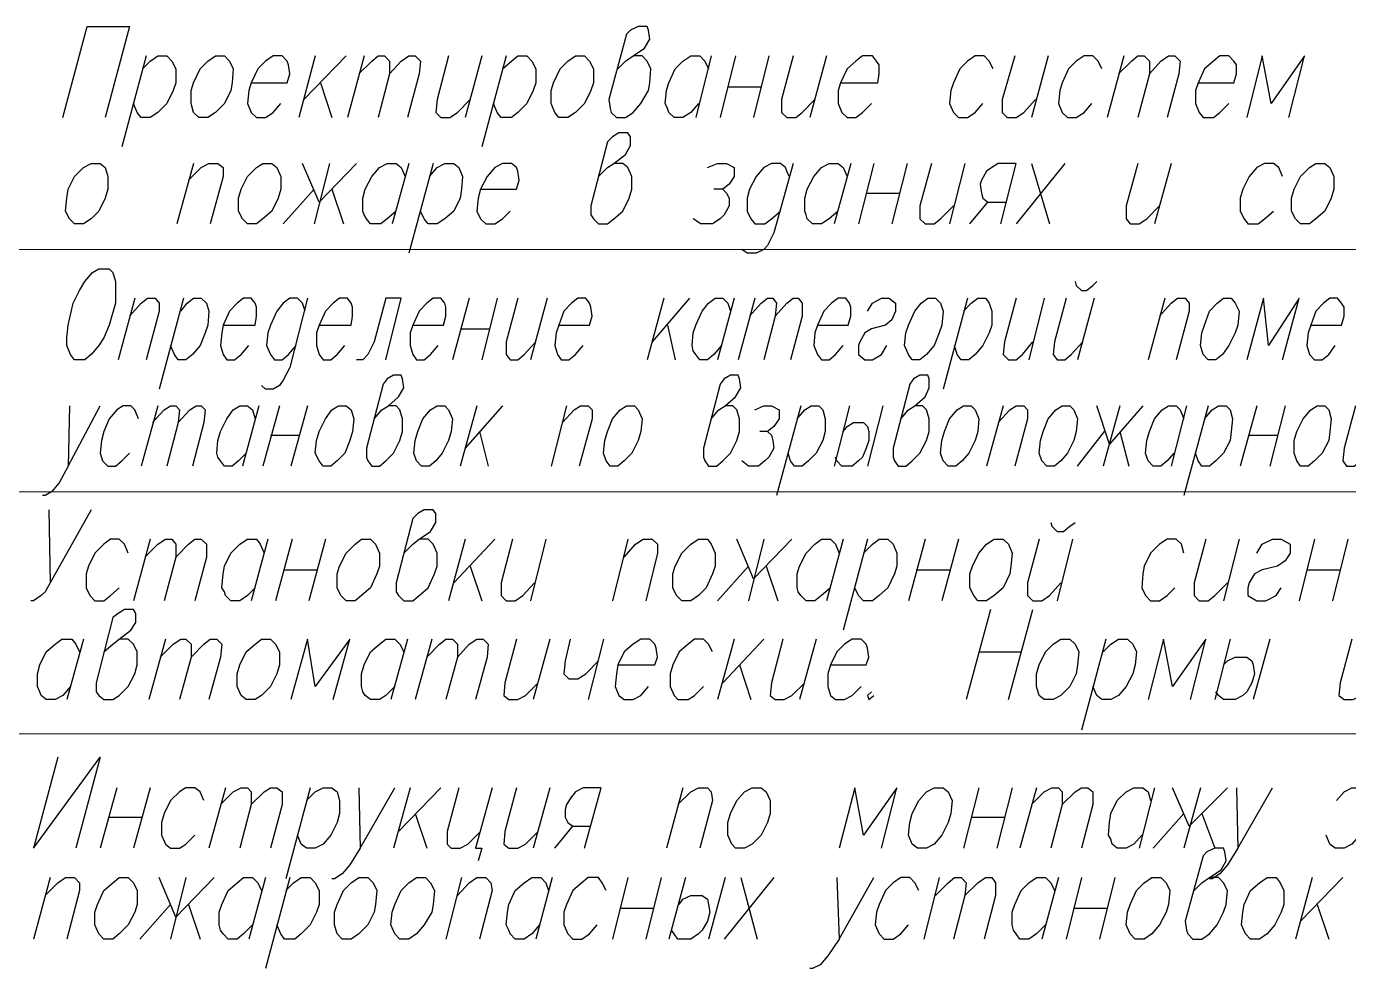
# Model space of a CAD drawing. Header units: millimetres. Extents: x 2185 to 4647, y 1259 to 2456.
# Drawn here: x 3936.73 to 3958.57, y 2379.36 to 2394.92 of the extents above; entities that cross this region are included whole.
import ezdxf

# ---------------------------------------------------------------- set-up
doc = ezdxf.new("R2010")
doc.units = ezdxf.units.MM
doc.layers.add('PDF _0', color=7, linetype='Continuous')

msp = doc.modelspace()

# ---------------------------------------------------------------- linework, layer by layer
at = {"layer": 'PDF _0', "lineweight": 25}
for points in [[(3937.329, 2393.418), (3937.731, 2394.921), (3938.43, 2394.921), (3938.028, 2393.418)], [(3946.495, 2394.223), (3946.622, 2394.35), (3946.749, 2394.435), (3946.939, 2394.562), (3947.024, 2394.71), (3947.003, 2394.858), (3946.982, 2394.921), (3946.833, 2394.921), (3946.706, 2394.858), (3946.643, 2394.794), (3946.347, 2393.715), (3946.368, 2393.567), (3946.389, 2393.503), (3946.474, 2393.418), (3946.622, 2393.418), (3946.749, 2393.503), (3946.876, 2393.651), (3947.003, 2393.863), (3947.024, 2393.99), (3947.045, 2394.223), (3946.982, 2394.35), (3946.897, 2394.435), (3946.749, 2394.435)], [(3938.705, 2394.435), (3938.303, 2392.932)], [(3938.641, 2394.223), (3938.768, 2394.35), (3938.895, 2394.435), (3939.044, 2394.435), (3939.128, 2394.35), (3939.192, 2394.223), (3939.192, 2393.99), (3939.15, 2393.863), (3939.044, 2393.651), (3938.895, 2393.503), (3938.768, 2393.418), (3938.62, 2393.418), (3938.557, 2393.503), (3938.493, 2393.651)], [(3940.441, 2393.99), (3941.033, 2393.99), (3941.076, 2394.138), (3941.055, 2394.286), (3941.033, 2394.35), (3940.949, 2394.435), (3940.801, 2394.435), (3940.674, 2394.35), (3940.547, 2394.223), (3940.441, 2393.99), (3940.398, 2393.863), (3940.377, 2393.651), (3940.441, 2393.503), (3940.525, 2393.418), (3940.674, 2393.418), (3940.801, 2393.503), (3940.928, 2393.651)], [(3941.499, 2394.435), (3941.224, 2393.418)], [(3942.007, 2394.435), (3941.309, 2393.715)], [(3942.304, 2394.435), (3942.028, 2393.418)], [(3942.219, 2394.138), (3942.431, 2394.35), (3942.536, 2394.435), (3942.642, 2394.435), (3942.727, 2394.35), (3942.727, 2394.138), (3942.536, 2393.418)], [(3942.727, 2394.138), (3942.917, 2394.35), (3943.044, 2394.435), (3943.15, 2394.435), (3943.235, 2394.35), (3943.214, 2394.138), (3943.023, 2393.418)], [(3943.701, 2394.435), (3943.51, 2393.715), (3943.489, 2393.503), (3943.574, 2393.418), (3943.722, 2393.418), (3943.849, 2393.503), (3944.06, 2393.715)], [(3944.251, 2394.435), (3943.976, 2393.418)], [(3944.653, 2394.435), (3944.251, 2392.932)], [(3944.59, 2394.223), (3944.738, 2394.35), (3944.844, 2394.435), (3944.992, 2394.435), (3945.077, 2394.35), (3945.14, 2394.223), (3945.14, 2393.99), (3945.098, 2393.863), (3944.992, 2393.651), (3944.844, 2393.503), (3944.738, 2393.418), (3944.569, 2393.418), (3944.505, 2393.503), (3944.442, 2393.651)], [(3947.828, 2393.651), (3947.701, 2393.503), (3947.574, 2393.418), (3947.426, 2393.418), (3947.342, 2393.503), (3947.32, 2393.567), (3947.278, 2393.651), (3947.299, 2393.863), (3947.342, 2393.99), (3947.447, 2394.223), (3947.574, 2394.35), (3947.701, 2394.435), (3947.85, 2394.435), (3947.934, 2394.35), (3947.998, 2394.223)], [(3948.04, 2394.435), (3947.786, 2393.418)], [(3948.442, 2394.435), (3948.188, 2393.418)], [(3948.993, 2394.435), (3948.739, 2393.418)], [(3949.395, 2394.435), (3949.204, 2393.715), (3949.204, 2393.503), (3949.289, 2393.418), (3949.437, 2393.418), (3949.543, 2393.503), (3949.755, 2393.715)], [(3949.945, 2394.435), (3949.67, 2393.418)], [(3950.178, 2393.99), (3950.792, 2393.99), (3950.813, 2394.138), (3950.813, 2394.286), (3950.771, 2394.35), (3950.707, 2394.435), (3950.538, 2394.435), (3950.432, 2394.35), (3950.284, 2394.223), (3950.178, 2393.99), (3950.136, 2393.863), (3950.136, 2393.651), (3950.199, 2393.503), (3950.284, 2393.418), (3950.432, 2393.418), (3950.538, 2393.503), (3950.686, 2393.651)], [(3952.697, 2394.223), (3952.634, 2394.35), (3952.549, 2394.435), (3952.401, 2394.435), (3952.274, 2394.35), (3952.147, 2394.223), (3952.041, 2393.99), (3951.998, 2393.863), (3951.977, 2393.651), (3952.041, 2393.503), (3952.125, 2393.418), (3952.274, 2393.418), (3952.401, 2393.503), (3952.528, 2393.651)], [(3953.057, 2394.435), (3952.845, 2393.715), (3952.845, 2393.503), (3952.93, 2393.418), (3953.078, 2393.418), (3953.205, 2393.503), (3953.396, 2393.715)], [(3953.607, 2394.435), (3953.332, 2393.418)], [(3954.496, 2394.223), (3954.433, 2394.35), (3954.348, 2394.435), (3954.2, 2394.435), (3954.073, 2394.35), (3953.946, 2394.223), (3953.84, 2393.99), (3953.798, 2393.863), (3953.777, 2393.651), (3953.84, 2393.503), (3953.925, 2393.418), (3954.073, 2393.418), (3954.2, 2393.503), (3954.327, 2393.651)], [(3954.856, 2394.435), (3954.581, 2393.418)], [(3954.771, 2394.138), (3954.983, 2394.35), (3955.089, 2394.435), (3955.195, 2394.435), (3955.28, 2394.35), (3955.28, 2394.138), (3955.089, 2393.418)], [(3955.28, 2394.138), (3955.47, 2394.35), (3955.597, 2394.435), (3955.703, 2394.435), (3955.788, 2394.35), (3955.766, 2394.138), (3955.576, 2393.418)], [(3956.084, 2393.99), (3956.677, 2393.99), (3956.719, 2394.138), (3956.719, 2394.286), (3956.677, 2394.35), (3956.592, 2394.435), (3956.444, 2394.435), (3956.338, 2394.35), (3956.19, 2394.223), (3956.084, 2393.99), (3956.042, 2393.863), (3956.042, 2393.651), (3956.105, 2393.503), (3956.169, 2393.418), (3956.338, 2393.418), (3956.444, 2393.503), (3956.592, 2393.651)], [(3957.587, 2393.418), (3957.841, 2394.435), (3957.29, 2393.651), (3957.142, 2394.435), (3956.888, 2393.418)], [(3941.584, 2393.99), (3941.774, 2393.418)], [(3948.315, 2393.927), (3948.866, 2393.927)], [(3946.177, 2392.445), (3946.325, 2392.593), (3946.431, 2392.656), (3946.622, 2392.805), (3946.706, 2392.953), (3946.706, 2393.101), (3946.664, 2393.164), (3946.516, 2393.164), (3946.41, 2393.101), (3946.325, 2393.016), (3946.05, 2391.958), (3946.05, 2391.81), (3946.093, 2391.746), (3946.177, 2391.662), (3946.325, 2391.662), (3946.431, 2391.746), (3946.579, 2391.873), (3946.685, 2392.085), (3946.728, 2392.233), (3946.728, 2392.445), (3946.664, 2392.593), (3946.579, 2392.656), (3946.431, 2392.656)], [(3939.488, 2392.656), (3939.213, 2391.662)], [(3939.404, 2392.381), (3939.615, 2392.593), (3939.742, 2392.656), (3939.89, 2392.656), (3939.975, 2392.593), (3939.975, 2392.445), (3939.763, 2391.662)], [(3942.177, 2392.656), (3941.563, 2392.021), (3941.287, 2392.656)], [(3941.732, 2392.656), (3941.478, 2391.662)], [(3942.833, 2391.873), (3942.685, 2391.746), (3942.579, 2391.662), (3942.409, 2391.662), (3942.346, 2391.746), (3942.304, 2391.81), (3942.282, 2391.873), (3942.282, 2392.085), (3942.325, 2392.233), (3942.431, 2392.445), (3942.558, 2392.593), (3942.685, 2392.656), (3942.833, 2392.656), (3942.917, 2392.593), (3942.981, 2392.445)], [(3943.044, 2392.656), (3942.769, 2391.662)], [(3943.447, 2392.656), (3943.044, 2391.175)], [(3943.383, 2392.445), (3943.51, 2392.593), (3943.637, 2392.656), (3943.785, 2392.656), (3943.87, 2392.593), (3943.933, 2392.445), (3943.912, 2392.233), (3943.891, 2392.085), (3943.785, 2391.873), (3943.637, 2391.746), (3943.51, 2391.662), (3943.362, 2391.662), (3943.298, 2391.746), (3943.235, 2391.873)], [(3944.23, 2392.233), (3944.823, 2392.233), (3944.865, 2392.381), (3944.844, 2392.529), (3944.823, 2392.593), (3944.738, 2392.656), (3944.59, 2392.656), (3944.463, 2392.593), (3944.336, 2392.445), (3944.23, 2392.233), (3944.187, 2392.085), (3944.166, 2391.873), (3944.23, 2391.746), (3944.315, 2391.662), (3944.463, 2391.662), (3944.59, 2391.746), (3944.717, 2391.873)], [(3947.977, 2392.593), (3948.146, 2392.656), (3948.294, 2392.656), (3948.421, 2392.593), (3948.421, 2392.445), (3948.336, 2392.318), (3948.231, 2392.233), (3948.082, 2392.233)], [(3949.395, 2392.656), (3949.077, 2391.513), (3948.971, 2391.302), (3948.908, 2391.238), (3948.781, 2391.175), (3948.633, 2391.175), (3948.548, 2391.238)], [(3949.331, 2392.445), (3949.289, 2392.529), (3949.268, 2392.593), (3949.183, 2392.656), (3949.035, 2392.656), (3948.908, 2392.593), (3948.781, 2392.445), (3948.675, 2392.233), (3948.633, 2392.085), (3948.633, 2391.873), (3948.696, 2391.746), (3948.76, 2391.662), (3948.929, 2391.662), (3949.035, 2391.746), (3949.183, 2391.873)], [(3950.136, 2391.873), (3949.988, 2391.746), (3949.861, 2391.662), (3949.712, 2391.662), (3949.628, 2391.746), (3949.607, 2391.81), (3949.585, 2391.873), (3949.585, 2392.085), (3949.628, 2392.233), (3949.734, 2392.445), (3949.861, 2392.593), (3949.988, 2392.656), (3950.136, 2392.656), (3950.22, 2392.593), (3950.284, 2392.445)], [(3950.347, 2392.656), (3950.072, 2391.662)], [(3950.728, 2392.656), (3950.474, 2391.662)], [(3951.279, 2392.656), (3951.025, 2391.662)], [(3951.681, 2392.656), (3951.49, 2391.958), (3951.49, 2391.746), (3951.575, 2391.662), (3951.723, 2391.662), (3951.829, 2391.746), (3952.041, 2391.958)], [(3952.231, 2392.656), (3951.977, 2391.662)], [(3952.824, 2391.662), (3953.078, 2392.656), (3952.782, 2392.656), (3952.676, 2392.593), (3952.591, 2392.529), (3952.507, 2392.381), (3952.485, 2392.318), (3952.507, 2392.17), (3952.528, 2392.085), (3952.612, 2392.021), (3952.909, 2392.021)], [(3953.882, 2392.656), (3953.078, 2391.662)], [(3953.332, 2392.656), (3953.628, 2391.662)], [(3955.089, 2392.656), (3954.899, 2391.958), (3954.899, 2391.746), (3954.962, 2391.662), (3955.11, 2391.662), (3955.237, 2391.746), (3955.449, 2391.958)], [(3955.639, 2392.656), (3955.364, 2391.662)], [(3957.481, 2392.445), (3957.417, 2392.593), (3957.333, 2392.656), (3957.185, 2392.656), (3957.058, 2392.593), (3956.931, 2392.445), (3956.825, 2392.233), (3956.782, 2392.085), (3956.782, 2391.873), (3956.846, 2391.746), (3956.909, 2391.662), (3957.079, 2391.662), (3957.185, 2391.746), (3957.333, 2391.873)], [(3940.97, 2391.662), (3941.478, 2392.233)], [(3941.774, 2392.233), (3941.965, 2391.662)], [(3948.231, 2392.233), (3948.294, 2392.17), (3948.336, 2392.085), (3948.336, 2391.958), (3948.252, 2391.81), (3948.188, 2391.746), (3948.061, 2391.662), (3947.871, 2391.662), (3947.744, 2391.746)], [(3950.601, 2392.17), (3951.152, 2392.17)], [(3952.316, 2391.662), (3952.612, 2392.021)], [(3954.052, 2390.709), (3954.073, 2390.645), (3954.158, 2390.561), (3954.242, 2390.561), (3954.348, 2390.645), (3954.412, 2390.709)], [(3938.514, 2390.434), (3938.239, 2389.418)], [(3938.43, 2390.137), (3938.62, 2390.349), (3938.726, 2390.434), (3938.853, 2390.434), (3938.917, 2390.349), (3938.917, 2390.222), (3938.705, 2389.418)], [(3939.319, 2390.434), (3938.917, 2388.931)], [(3939.277, 2390.222), (3939.382, 2390.349), (3939.488, 2390.434), (3939.615, 2390.434), (3939.7, 2390.349), (3939.742, 2390.222), (3939.721, 2389.989), (3939.679, 2389.862), (3939.594, 2389.651), (3939.467, 2389.502), (3939.361, 2389.418), (3939.234, 2389.418), (3939.171, 2389.502), (3939.107, 2389.651)], [(3939.975, 2389.989), (3940.504, 2389.989), (3940.525, 2390.137), (3940.525, 2390.286), (3940.504, 2390.349), (3940.441, 2390.434), (3940.314, 2390.434), (3940.208, 2390.349), (3940.081, 2390.222), (3939.975, 2389.989), (3939.954, 2389.862), (3939.933, 2389.651), (3939.975, 2389.502), (3940.039, 2389.418), (3940.166, 2389.418), (3940.271, 2389.502), (3940.398, 2389.651)], [(3941.372, 2390.434), (3941.076, 2389.291), (3940.97, 2389.079), (3940.906, 2388.994), (3940.801, 2388.931), (3940.674, 2388.931), (3940.61, 2388.994)], [(3941.33, 2390.222), (3941.309, 2390.286), (3941.287, 2390.349), (3941.203, 2390.434), (3941.076, 2390.434), (3940.97, 2390.349), (3940.864, 2390.222), (3940.758, 2389.989), (3940.716, 2389.862), (3940.695, 2389.651), (3940.758, 2389.502), (3940.822, 2389.418), (3940.949, 2389.418), (3941.055, 2389.502), (3941.182, 2389.651)], [(3941.563, 2389.989), (3942.092, 2389.989), (3942.113, 2390.137), (3942.113, 2390.286), (3942.092, 2390.349), (3942.028, 2390.434), (3941.901, 2390.434), (3941.796, 2390.349), (3941.669, 2390.222), (3941.563, 2389.989), (3941.52, 2389.862), (3941.52, 2389.651), (3941.563, 2389.502), (3941.626, 2389.418), (3941.753, 2389.418), (3941.859, 2389.502), (3941.986, 2389.651)], [(3942.663, 2389.418), (3942.917, 2390.434), (3942.663, 2390.434), (3942.473, 2389.714), (3942.367, 2389.502), (3942.282, 2389.418), (3942.177, 2389.418)], [(3943.108, 2389.989), (3943.616, 2389.989), (3943.658, 2390.137), (3943.658, 2390.286), (3943.637, 2390.349), (3943.574, 2390.434), (3943.447, 2390.434), (3943.341, 2390.349), (3943.214, 2390.222), (3943.108, 2389.989), (3943.066, 2389.862), (3943.066, 2389.651), (3943.108, 2389.502), (3943.171, 2389.418), (3943.298, 2389.418), (3943.404, 2389.502), (3943.531, 2389.651)], [(3944.039, 2390.434), (3943.764, 2389.418)], [(3944.505, 2390.434), (3944.251, 2389.418)], [(3944.844, 2390.434), (3944.653, 2389.714), (3944.653, 2389.502), (3944.717, 2389.418), (3944.844, 2389.418), (3944.95, 2389.502), (3945.14, 2389.714)], [(3945.331, 2390.434), (3945.055, 2389.418)], [(3945.521, 2389.989), (3946.029, 2389.989), (3946.071, 2390.137), (3946.05, 2390.286), (3946.029, 2390.349), (3945.966, 2390.434), (3945.839, 2390.434), (3945.733, 2390.349), (3945.606, 2390.222), (3945.521, 2389.989), (3945.479, 2389.862), (3945.458, 2389.651), (3945.5, 2389.502), (3945.563, 2389.418), (3945.69, 2389.418), (3945.796, 2389.502), (3945.923, 2389.651)], [(3947.257, 2390.434), (3946.982, 2389.418)], [(3947.68, 2390.434), (3947.066, 2389.714)], [(3948.209, 2389.651), (3948.082, 2389.502), (3947.977, 2389.418), (3947.85, 2389.418), (3947.786, 2389.502), (3947.744, 2389.566), (3947.723, 2389.651), (3947.744, 2389.862), (3947.786, 2389.989), (3947.892, 2390.222), (3947.998, 2390.349), (3948.104, 2390.434), (3948.231, 2390.434), (3948.315, 2390.349), (3948.358, 2390.222)], [(3948.421, 2390.434), (3948.146, 2389.418)], [(3948.76, 2390.434), (3948.485, 2389.418)], [(3948.675, 2390.137), (3948.866, 2390.349), (3948.971, 2390.434), (3949.056, 2390.434), (3949.12, 2390.349), (3949.098, 2390.137), (3948.908, 2389.418)], [(3949.098, 2390.137), (3949.289, 2390.349), (3949.395, 2390.434), (3949.479, 2390.434), (3949.543, 2390.349), (3949.543, 2390.137), (3949.352, 2389.418)], [(3949.797, 2389.989), (3950.305, 2389.989), (3950.347, 2390.137), (3950.347, 2390.286), (3950.326, 2390.349), (3950.263, 2390.434), (3950.136, 2390.434), (3950.03, 2390.349), (3949.903, 2390.222), (3949.797, 2389.989), (3949.755, 2389.862), (3949.734, 2389.651), (3949.797, 2389.502), (3949.861, 2389.418), (3949.988, 2389.418), (3950.093, 2389.502), (3950.22, 2389.651)], [(3950.623, 2390.222), (3950.707, 2390.349), (3950.855, 2390.434), (3950.982, 2390.434), (3951.088, 2390.349), (3951.088, 2390.222), (3951.025, 2390.074), (3950.919, 2389.989), (3950.686, 2389.926), (3950.58, 2389.862), (3950.496, 2389.714), (3950.474, 2389.651), (3950.474, 2389.502), (3950.58, 2389.418), (3950.707, 2389.418), (3950.855, 2389.502), (3950.94, 2389.651)], [(3952.274, 2390.434), (3951.871, 2388.931)], [(3952.21, 2390.222), (3952.337, 2390.349), (3952.443, 2390.434), (3952.57, 2390.434), (3952.634, 2390.349), (3952.676, 2390.222), (3952.676, 2389.989), (3952.634, 2389.862), (3952.528, 2389.651), (3952.401, 2389.502), (3952.295, 2389.418), (3952.168, 2389.418), (3952.104, 2389.502), (3952.062, 2389.651)], [(3953.078, 2390.434), (3952.888, 2389.714), (3952.866, 2389.502), (3952.951, 2389.418), (3953.078, 2389.418), (3953.184, 2389.502), (3953.353, 2389.714)], [(3953.544, 2390.434), (3953.29, 2389.418)], [(3953.904, 2390.434), (3953.713, 2389.714), (3953.692, 2389.502), (3953.755, 2389.418), (3953.882, 2389.418), (3953.988, 2389.502), (3954.179, 2389.714)], [(3954.369, 2390.434), (3954.094, 2389.418)], [(3955.534, 2390.434), (3955.258, 2389.418)], [(3955.449, 2390.137), (3955.639, 2390.349), (3955.745, 2390.434), (3955.872, 2390.434), (3955.936, 2390.349), (3955.936, 2390.222), (3955.724, 2389.418)], [(3957.481, 2389.418), (3957.756, 2390.434), (3957.248, 2389.651), (3957.163, 2390.434), (3956.888, 2389.418)], [(3957.947, 2389.989), (3958.455, 2389.989), (3958.497, 2390.137), (3958.497, 2390.286), (3958.455, 2390.349), (3958.391, 2390.434), (3958.264, 2390.434), (3958.158, 2390.349), (3958.031, 2390.222), (3957.947, 2389.989), (3957.904, 2389.862), (3957.883, 2389.651), (3957.926, 2389.502), (3958.01, 2389.418), (3958.137, 2389.418), (3958.243, 2389.502), (3958.349, 2389.651)], [(3943.912, 2389.926), (3944.378, 2389.926)], [(3947.32, 2389.989), (3947.447, 2389.418)], [(3942.473, 2388.444), (3942.6, 2388.592), (3942.706, 2388.656), (3942.875, 2388.804), (3942.96, 2388.952), (3942.939, 2389.1), (3942.917, 2389.164), (3942.79, 2389.164), (3942.685, 2389.1), (3942.621, 2389.016), (3942.346, 2387.957), (3942.346, 2387.809), (3942.367, 2387.745), (3942.431, 2387.661), (3942.558, 2387.661), (3942.663, 2387.745), (3942.79, 2387.872), (3942.896, 2388.084), (3942.939, 2388.232), (3942.939, 2388.444), (3942.896, 2388.592), (3942.833, 2388.656), (3942.706, 2388.656)], [(3948.04, 2388.444), (3948.167, 2388.592), (3948.273, 2388.656), (3948.442, 2388.804), (3948.527, 2388.952), (3948.506, 2389.1), (3948.485, 2389.164), (3948.358, 2389.164), (3948.252, 2389.1), (3948.188, 2389.016), (3947.913, 2387.957), (3947.913, 2387.809), (3947.934, 2387.745), (3947.998, 2387.661), (3948.125, 2387.661), (3948.231, 2387.745), (3948.358, 2387.872), (3948.463, 2388.084), (3948.506, 2388.232), (3948.506, 2388.444), (3948.463, 2388.592), (3948.4, 2388.656), (3948.273, 2388.656)], [(3951.173, 2388.444), (3951.3, 2388.592), (3951.406, 2388.656), (3951.575, 2388.804), (3951.639, 2388.952), (3951.639, 2389.1), (3951.617, 2389.164), (3951.49, 2389.164), (3951.385, 2389.1), (3951.321, 2389.016), (3951.046, 2387.957), (3951.046, 2387.809), (3951.067, 2387.745), (3951.131, 2387.661), (3951.258, 2387.661), (3951.363, 2387.745), (3951.49, 2387.872), (3951.596, 2388.084), (3951.639, 2388.232), (3951.639, 2388.444), (3951.596, 2388.592), (3951.533, 2388.656), (3951.406, 2388.656)], [(3937.435, 2388.656), (3937.414, 2387.661), (3937.943, 2388.656)], [(3938.578, 2388.444), (3938.514, 2388.592), (3938.451, 2388.656), (3938.324, 2388.656), (3938.218, 2388.592), (3938.091, 2388.444), (3938.006, 2388.232), (3937.964, 2388.084), (3937.943, 2387.872), (3937.985, 2387.745), (3938.07, 2387.661), (3938.197, 2387.661), (3938.303, 2387.745), (3938.43, 2387.872)], [(3938.895, 2388.656), (3938.62, 2387.661)], [(3938.811, 2388.38), (3939.001, 2388.592), (3939.107, 2388.656), (3939.192, 2388.656), (3939.255, 2388.592), (3939.234, 2388.38), (3939.044, 2387.661)], [(3939.234, 2388.38), (3939.425, 2388.592), (3939.531, 2388.656), (3939.615, 2388.656), (3939.679, 2388.592), (3939.658, 2388.38), (3939.467, 2387.661)], [(3940.356, 2387.872), (3940.229, 2387.745), (3940.123, 2387.661), (3939.996, 2387.661), (3939.933, 2387.745), (3939.89, 2387.809), (3939.869, 2387.872), (3939.89, 2388.084), (3939.933, 2388.232), (3940.039, 2388.444), (3940.144, 2388.592), (3940.25, 2388.656), (3940.377, 2388.656), (3940.462, 2388.592), (3940.504, 2388.444)], [(3940.568, 2388.656), (3940.293, 2387.661)], [(3940.906, 2388.656), (3940.631, 2387.661)], [(3941.372, 2388.656), (3941.097, 2387.661)], [(3944.166, 2388.656), (3943.891, 2387.661)], [(3944.59, 2388.656), (3943.976, 2387.957)], [(3945.648, 2388.656), (3945.394, 2387.661)], [(3945.585, 2388.38), (3945.775, 2388.592), (3945.881, 2388.656), (3946.008, 2388.656), (3946.071, 2388.592), (3946.071, 2388.444), (3945.86, 2387.661)], [(3948.76, 2388.592), (3948.908, 2388.656), (3949.035, 2388.656), (3949.162, 2388.592), (3949.162, 2388.444), (3949.077, 2388.317), (3948.971, 2388.232), (3948.844, 2388.232)], [(3949.522, 2388.656), (3949.12, 2387.174)], [(3949.458, 2388.444), (3949.585, 2388.592), (3949.691, 2388.656), (3949.818, 2388.656), (3949.882, 2388.592), (3949.924, 2388.444), (3949.924, 2388.232), (3949.882, 2388.084), (3949.776, 2387.872), (3949.649, 2387.745), (3949.543, 2387.661), (3949.416, 2387.661), (3949.352, 2387.745), (3949.31, 2387.872)], [(3950.326, 2388.656), (3950.072, 2387.661)], [(3950.877, 2388.656), (3950.623, 2387.661)], [(3952.866, 2388.656), (3952.591, 2387.661)], [(3952.782, 2388.38), (3952.972, 2388.592), (3953.078, 2388.656), (3953.205, 2388.656), (3953.269, 2388.592), (3953.269, 2388.444), (3953.057, 2387.661)], [(3955.174, 2388.656), (3954.623, 2388.021), (3954.412, 2388.656)], [(3954.793, 2388.656), (3954.517, 2387.661)], [(3955.682, 2387.872), (3955.576, 2387.745), (3955.47, 2387.661), (3955.343, 2387.661), (3955.258, 2387.745), (3955.237, 2387.809), (3955.216, 2387.872), (3955.237, 2388.084), (3955.28, 2388.232), (3955.364, 2388.444), (3955.491, 2388.592), (3955.597, 2388.656), (3955.724, 2388.656), (3955.788, 2388.592), (3955.851, 2388.444)], [(3955.893, 2388.656), (3955.639, 2387.661)], [(3956.253, 2388.656), (3955.851, 2387.174)], [(3956.19, 2388.444), (3956.317, 2388.592), (3956.423, 2388.656), (3956.55, 2388.656), (3956.613, 2388.592), (3956.655, 2388.444), (3956.634, 2388.232), (3956.613, 2388.084), (3956.507, 2387.872), (3956.38, 2387.745), (3956.274, 2387.661), (3956.147, 2387.661), (3956.084, 2387.745), (3956.042, 2387.872)], [(3957.058, 2388.656), (3956.782, 2387.661)], [(3957.523, 2388.656), (3957.269, 2387.661)], [(3958.688, 2388.656), (3958.497, 2387.957), (3958.476, 2387.745), (3958.539, 2387.661), (3958.666, 2387.661), (3958.772, 2387.745), (3958.963, 2387.957)], [(3950.22, 2388.232), (3950.284, 2388.317), (3950.39, 2388.38), (3950.517, 2388.38), (3950.559, 2388.38), (3950.623, 2388.317), (3950.644, 2388.232), (3950.644, 2388.084), (3950.601, 2387.957), (3950.538, 2387.809), (3950.474, 2387.745), (3950.369, 2387.661), (3950.199, 2387.661), (3950.115, 2387.745), (3950.093, 2387.809)], [(3940.758, 2388.169), (3941.245, 2388.169)], [(3944.209, 2388.232), (3944.357, 2387.661)], [(3948.971, 2388.232), (3949.035, 2388.169), (3949.056, 2388.084), (3949.077, 2387.957), (3948.993, 2387.809), (3948.929, 2387.745), (3948.823, 2387.661), (3948.654, 2387.661), (3948.548, 2387.745)], [(3954.094, 2387.661), (3954.539, 2388.232)], [(3954.793, 2388.232), (3954.941, 2387.661)], [(3956.931, 2388.169), (3957.396, 2388.169)], [(3937.414, 2387.661), (3937.266, 2387.386), (3937.139, 2387.237), (3937.033, 2387.174), (3936.99, 2387.174)], [(3937.795, 2386.941), (3937.117, 2385.734), (3937.033, 2385.586), (3936.969, 2385.523), (3936.842, 2385.438), (3936.8, 2385.438)], [(3937.096, 2386.941), (3937.117, 2385.734)], [(3942.96, 2386.221), (3943.108, 2386.37), (3943.214, 2386.454), (3943.404, 2386.581), (3943.489, 2386.729), (3943.489, 2386.878), (3943.447, 2386.941), (3943.298, 2386.941), (3943.193, 2386.878), (3943.108, 2386.793), (3942.833, 2385.734), (3942.833, 2385.586), (3942.875, 2385.523), (3942.96, 2385.438), (3943.108, 2385.438), (3943.214, 2385.523), (3943.362, 2385.65), (3943.468, 2385.883), (3943.51, 2386.01), (3943.51, 2386.221), (3943.447, 2386.37), (3943.362, 2386.454), (3943.214, 2386.454)], [(3953.65, 2386.729), (3953.671, 2386.666), (3953.755, 2386.581), (3953.861, 2386.581), (3953.967, 2386.666), (3954.052, 2386.729)], [(3938.409, 2386.221), (3938.345, 2386.37), (3938.26, 2386.454), (3938.112, 2386.454), (3938.006, 2386.37), (3937.858, 2386.221), (3937.752, 2386.01), (3937.71, 2385.883), (3937.71, 2385.65), (3937.774, 2385.523), (3937.858, 2385.438), (3938.006, 2385.438), (3938.112, 2385.523), (3938.26, 2385.65)], [(3938.768, 2386.454), (3938.493, 2385.438)], [(3938.684, 2386.158), (3938.895, 2386.37), (3939.023, 2386.454), (3939.128, 2386.454), (3939.192, 2386.37), (3939.192, 2386.158), (3939.001, 2385.438)], [(3939.192, 2386.158), (3939.404, 2386.37), (3939.509, 2386.454), (3939.615, 2386.454), (3939.7, 2386.37), (3939.7, 2386.158), (3939.509, 2385.438)], [(3940.504, 2385.65), (3940.377, 2385.523), (3940.25, 2385.438), (3940.102, 2385.438), (3940.017, 2385.523), (3939.996, 2385.586), (3939.954, 2385.65), (3939.975, 2385.883), (3939.996, 2386.01), (3940.102, 2386.221), (3940.25, 2386.37), (3940.377, 2386.454), (3940.525, 2386.454), (3940.589, 2386.37), (3940.652, 2386.221)], [(3940.716, 2386.454), (3940.441, 2385.438)], [(3941.118, 2386.454), (3940.843, 2385.438)], [(3941.669, 2386.454), (3941.393, 2385.438)], [(3943.976, 2386.454), (3943.701, 2385.438)], [(3944.463, 2386.454), (3943.785, 2385.734)], [(3944.759, 2386.454), (3944.569, 2385.734), (3944.569, 2385.523), (3944.653, 2385.438), (3944.801, 2385.438), (3944.928, 2385.523), (3945.119, 2385.734)], [(3945.309, 2386.454), (3945.055, 2385.438)], [(3946.664, 2386.454), (3946.41, 2385.438)], [(3946.601, 2386.158), (3946.791, 2386.37), (3946.918, 2386.454), (3947.066, 2386.454), (3947.151, 2386.37), (3947.151, 2386.221), (3946.961, 2385.438)], [(3949.374, 2386.454), (3948.739, 2385.798), (3948.463, 2386.454)], [(3948.908, 2386.454), (3948.654, 2385.438)], [(3950.009, 2385.65), (3949.861, 2385.523), (3949.755, 2385.438), (3949.607, 2385.438), (3949.522, 2385.523), (3949.479, 2385.586), (3949.458, 2385.65), (3949.458, 2385.883), (3949.501, 2386.01), (3949.607, 2386.221), (3949.755, 2386.37), (3949.861, 2386.454), (3950.009, 2386.454), (3950.093, 2386.37), (3950.157, 2386.221)], [(3950.22, 2386.454), (3949.945, 2385.438)], [(3950.623, 2386.454), (3950.22, 2384.951)], [(3950.559, 2386.221), (3950.707, 2386.37), (3950.813, 2386.454), (3950.961, 2386.454), (3951.046, 2386.37), (3951.109, 2386.221), (3951.109, 2386.01), (3951.067, 2385.883), (3950.961, 2385.65), (3950.813, 2385.523), (3950.707, 2385.438), (3950.559, 2385.438), (3950.474, 2385.523), (3950.411, 2385.65)], [(3951.575, 2386.454), (3951.3, 2385.438)], [(3952.125, 2386.454), (3951.85, 2385.438)], [(3953.459, 2386.454), (3953.269, 2385.734), (3953.269, 2385.523), (3953.353, 2385.438), (3953.501, 2385.438), (3953.628, 2385.523), (3953.819, 2385.734)], [(3954.009, 2386.454), (3953.755, 2385.438)], [(3955.851, 2386.221), (3955.809, 2386.37), (3955.724, 2386.454), (3955.576, 2386.454), (3955.449, 2386.37), (3955.301, 2386.221), (3955.195, 2386.01), (3955.174, 2385.883), (3955.153, 2385.65), (3955.216, 2385.523), (3955.301, 2385.438), (3955.449, 2385.438), (3955.576, 2385.523), (3955.703, 2385.65)], [(3956.211, 2386.454), (3956.02, 2385.734), (3956.02, 2385.523), (3956.105, 2385.438), (3956.253, 2385.438), (3956.359, 2385.523), (3956.571, 2385.734)], [(3956.761, 2386.454), (3956.507, 2385.438)], [(3957.058, 2386.221), (3957.142, 2386.37), (3957.312, 2386.454), (3957.46, 2386.454), (3957.608, 2386.37), (3957.608, 2386.221), (3957.523, 2386.094), (3957.396, 2386.01), (3957.142, 2385.946), (3957.015, 2385.883), (3956.931, 2385.734), (3956.909, 2385.65), (3956.909, 2385.523), (3957.058, 2385.438), (3957.206, 2385.438), (3957.375, 2385.523), (3957.46, 2385.65)], [(3958.01, 2386.454), (3957.756, 2385.438)], [(3958.561, 2386.454), (3958.307, 2385.438)], [(3944.06, 2386.01), (3944.251, 2385.438)], [(3948.146, 2385.438), (3948.654, 2386.01)], [(3948.95, 2386.01), (3949.141, 2385.438)], [(3940.991, 2385.946), (3941.541, 2385.946)], [(3951.427, 2385.946), (3951.977, 2385.946)], [(3957.883, 2385.946), (3958.434, 2385.946)], [(3938.006, 2384.591), (3938.155, 2384.718), (3938.26, 2384.803), (3938.451, 2384.951), (3938.536, 2385.078), (3938.536, 2385.226), (3938.493, 2385.29), (3938.345, 2385.29), (3938.239, 2385.226), (3938.155, 2385.163), (3937.879, 2384.083), (3937.879, 2383.935), (3937.922, 2383.872), (3938.006, 2383.808), (3938.155, 2383.808), (3938.26, 2383.872), (3938.409, 2384.02), (3938.514, 2384.232), (3938.557, 2384.38), (3938.557, 2384.591), (3938.493, 2384.718), (3938.409, 2384.803), (3938.26, 2384.803)], [(3952.655, 2385.29), (3952.253, 2383.808)], [(3952.951, 2383.808), (3953.353, 2385.29)], [(3937.456, 2384.02), (3937.329, 2383.872), (3937.202, 2383.808), (3937.054, 2383.808), (3936.969, 2383.872), (3936.948, 2383.935), (3936.906, 2384.02), (3936.906, 2384.232), (3936.948, 2384.38), (3937.054, 2384.591), (3937.202, 2384.718), (3937.308, 2384.803), (3937.477, 2384.803), (3937.541, 2384.718), (3937.604, 2384.591)], [(3937.668, 2384.803), (3937.393, 2383.808)], [(3939.023, 2384.803), (3938.747, 2383.808)], [(3938.938, 2384.507), (3939.15, 2384.718), (3939.277, 2384.803), (3939.361, 2384.803), (3939.446, 2384.718), (3939.446, 2384.507), (3939.255, 2383.808)], [(3939.446, 2384.507), (3939.658, 2384.718), (3939.763, 2384.803), (3939.869, 2384.803), (3939.954, 2384.718), (3939.933, 2384.507), (3939.742, 2383.808)], [(3941.796, 2383.808), (3942.071, 2384.803), (3941.499, 2384.02), (3941.372, 2384.803), (3941.097, 2383.808)], [(3942.812, 2384.02), (3942.663, 2383.872), (3942.558, 2383.808), (3942.409, 2383.808), (3942.325, 2383.872), (3942.282, 2383.935), (3942.261, 2384.02), (3942.261, 2384.232), (3942.304, 2384.38), (3942.409, 2384.591), (3942.558, 2384.718), (3942.663, 2384.803), (3942.812, 2384.803), (3942.896, 2384.718), (3942.96, 2384.591)], [(3943.023, 2384.803), (3942.748, 2383.808)], [(3943.425, 2384.803), (3943.15, 2383.808)], [(3943.341, 2384.507), (3943.552, 2384.718), (3943.658, 2384.803), (3943.764, 2384.803), (3943.849, 2384.718), (3943.849, 2384.507), (3943.658, 2383.808)], [(3943.849, 2384.507), (3944.039, 2384.718), (3944.166, 2384.803), (3944.272, 2384.803), (3944.357, 2384.718), (3944.336, 2384.507), (3944.145, 2383.808)], [(3944.823, 2384.803), (3944.632, 2384.083), (3944.611, 2383.872), (3944.696, 2383.808), (3944.844, 2383.808), (3944.971, 2383.872), (3945.182, 2384.083)], [(3945.373, 2384.803), (3945.098, 2383.808)], [(3945.712, 2384.803), (3945.627, 2384.443), (3945.606, 2384.232), (3945.69, 2384.147), (3945.839, 2384.147), (3945.966, 2384.232), (3946.177, 2384.443)], [(3946.262, 2384.803), (3946.008, 2383.808)], [(3946.495, 2384.38), (3947.109, 2384.38), (3947.151, 2384.507), (3947.13, 2384.655), (3947.109, 2384.718), (3947.024, 2384.803), (3946.876, 2384.803), (3946.749, 2384.718), (3946.601, 2384.591), (3946.495, 2384.38), (3946.474, 2384.232), (3946.452, 2384.02), (3946.516, 2383.872), (3946.601, 2383.808), (3946.749, 2383.808), (3946.876, 2383.872), (3947.003, 2384.02)], [(3948.061, 2384.591), (3947.998, 2384.718), (3947.913, 2384.803), (3947.765, 2384.803), (3947.659, 2384.718), (3947.511, 2384.591), (3947.405, 2384.38), (3947.363, 2384.232), (3947.363, 2384.02), (3947.426, 2383.872), (3947.49, 2383.808), (3947.659, 2383.808), (3947.765, 2383.872), (3947.913, 2384.02)], [(3948.421, 2384.803), (3948.146, 2383.808)], [(3948.908, 2384.803), (3948.231, 2384.083)], [(3949.225, 2384.803), (3949.035, 2384.083), (3949.014, 2383.872), (3949.098, 2383.808), (3949.247, 2383.808), (3949.374, 2383.872), (3949.585, 2384.083)], [(3949.776, 2384.803), (3949.501, 2383.808)], [(3950.009, 2384.38), (3950.601, 2384.38), (3950.644, 2384.507), (3950.623, 2384.655), (3950.601, 2384.718), (3950.517, 2384.803), (3950.369, 2384.803), (3950.242, 2384.718), (3950.115, 2384.591), (3950.009, 2384.38), (3949.966, 2384.232), (3949.966, 2384.02), (3950.009, 2383.872), (3950.093, 2383.808), (3950.242, 2383.808), (3950.369, 2383.872), (3950.517, 2384.02)], [(3954.56, 2384.803), (3954.158, 2383.3)], [(3954.517, 2384.591), (3954.644, 2384.718), (3954.771, 2384.803), (3954.92, 2384.803), (3955.004, 2384.718), (3955.068, 2384.591), (3955.047, 2384.38), (3955.004, 2384.232), (3954.899, 2384.02), (3954.771, 2383.872), (3954.644, 2383.808), (3954.496, 2383.808), (3954.412, 2383.872), (3954.348, 2384.02)], [(3955.957, 2383.808), (3956.211, 2384.803), (3955.661, 2384.02), (3955.512, 2384.803), (3955.258, 2383.808)], [(3956.613, 2384.803), (3956.359, 2383.808)], [(3957.269, 2384.803), (3956.994, 2383.808)], [(3958.624, 2384.803), (3958.434, 2384.083), (3958.412, 2383.872), (3958.497, 2383.808), (3958.645, 2383.808), (3958.772, 2383.872), (3958.984, 2384.083)], [(3952.464, 2384.591), (3953.163, 2384.591)], [(3956.507, 2384.38), (3956.571, 2384.443), (3956.698, 2384.507), (3956.846, 2384.507), (3956.888, 2384.507), (3956.973, 2384.443), (3956.994, 2384.38), (3957.015, 2384.232), (3956.973, 2384.083), (3956.888, 2383.935), (3956.825, 2383.872), (3956.698, 2383.808), (3956.507, 2383.808), (3956.423, 2383.872), (3956.38, 2383.935)], [(3948.506, 2384.38), (3948.696, 2383.808)], [(3950.686, 2383.935), (3950.623, 2383.872), (3950.644, 2383.808), (3950.728, 2383.872)], [(3937.244, 2382.856), (3936.842, 2381.353), (3937.943, 2382.856), (3937.541, 2381.353)], [(3938.218, 2382.348), (3937.943, 2381.353)], [(3938.768, 2382.348), (3938.493, 2381.353)], [(3939.658, 2382.136), (3939.594, 2382.284), (3939.509, 2382.348), (3939.361, 2382.348), (3939.255, 2382.284), (3939.107, 2382.136), (3939.001, 2381.924), (3938.959, 2381.776), (3938.959, 2381.564), (3939.023, 2381.416), (3939.107, 2381.353), (3939.255, 2381.353), (3939.361, 2381.416), (3939.509, 2381.564)], [(3940.017, 2382.348), (3939.742, 2381.353)], [(3939.933, 2382.072), (3940.144, 2382.284), (3940.271, 2382.348), (3940.377, 2382.348), (3940.441, 2382.284), (3940.441, 2382.072), (3940.25, 2381.353)], [(3940.441, 2382.072), (3940.652, 2382.284), (3940.758, 2382.348), (3940.864, 2382.348), (3940.949, 2382.284), (3940.949, 2382.072), (3940.758, 2381.353)], [(3941.414, 2382.348), (3941.012, 2380.845)], [(3941.351, 2382.136), (3941.499, 2382.284), (3941.626, 2382.348), (3941.774, 2382.348), (3941.859, 2382.284), (3941.901, 2382.136), (3941.901, 2381.924), (3941.859, 2381.776), (3941.753, 2381.564), (3941.626, 2381.416), (3941.499, 2381.353), (3941.351, 2381.353), (3941.266, 2381.416), (3941.203, 2381.564)], [(3942.219, 2382.348), (3942.24, 2381.353), (3942.812, 2382.348)], [(3943.066, 2382.348), (3942.79, 2381.353)], [(3943.574, 2382.348), (3942.875, 2381.628)], [(3943.87, 2382.348), (3943.679, 2381.628), (3943.679, 2381.416), (3943.743, 2381.353), (3943.891, 2381.353), (3944.018, 2381.416), (3944.23, 2381.628)], [(3944.42, 2382.348), (3944.145, 2381.353), (3944.251, 2381.353), (3944.187, 2381.141)], [(3944.823, 2382.348), (3944.632, 2381.628), (3944.611, 2381.416), (3944.696, 2381.353), (3944.844, 2381.353), (3944.971, 2381.416), (3945.182, 2381.628)], [(3945.373, 2382.348), (3945.098, 2381.353)], [(3945.944, 2381.353), (3946.22, 2382.348), (3945.923, 2382.348), (3945.796, 2382.284), (3945.733, 2382.199), (3945.648, 2382.072), (3945.627, 2381.988), (3945.627, 2381.861), (3945.669, 2381.776), (3945.754, 2381.713), (3946.05, 2381.713)], [(3947.574, 2382.348), (3947.299, 2381.353)], [(3947.49, 2382.072), (3947.701, 2382.284), (3947.828, 2382.348), (3947.977, 2382.348), (3948.04, 2382.284), (3948.061, 2382.136), (3947.85, 2381.353)], [(3950.855, 2381.353), (3951.109, 2382.348), (3950.559, 2381.564), (3950.411, 2382.348), (3950.157, 2381.353)], [(3952.464, 2382.348), (3952.21, 2381.353)], [(3953.015, 2382.348), (3952.761, 2381.353)], [(3953.417, 2382.348), (3953.142, 2381.353)], [(3953.332, 2382.072), (3953.544, 2382.284), (3953.671, 2382.348), (3953.777, 2382.348), (3953.84, 2382.284), (3953.84, 2382.072), (3953.65, 2381.353)], [(3953.84, 2382.072), (3954.052, 2382.284), (3954.158, 2382.348), (3954.263, 2382.348), (3954.348, 2382.284), (3954.348, 2382.072), (3954.158, 2381.353)], [(3955.153, 2381.564), (3955.026, 2381.416), (3954.899, 2381.353), (3954.75, 2381.353), (3954.666, 2381.416), (3954.644, 2381.501), (3954.602, 2381.564), (3954.623, 2381.776), (3954.644, 2381.924), (3954.75, 2382.136), (3954.899, 2382.284), (3955.026, 2382.348), (3955.174, 2382.348), (3955.258, 2382.284), (3955.301, 2382.136)], [(3955.364, 2382.348), (3955.11, 2381.353)], [(3956.571, 2382.348), (3955.936, 2381.713), (3955.661, 2382.348)], [(3956.126, 2382.348), (3955.851, 2381.353)], [(3956.719, 2382.348), (3956.74, 2381.353), (3957.312, 2382.348)], [(3958.37, 2382.136), (3958.497, 2382.284), (3958.624, 2382.348), (3958.772, 2382.348), (3958.857, 2382.284), (3958.92, 2382.136), (3958.899, 2381.924), (3958.857, 2381.776), (3958.751, 2381.564), (3958.624, 2381.416), (3958.497, 2381.353), (3958.349, 2381.353), (3958.264, 2381.416), (3958.201, 2381.564)], [(3938.091, 2381.861), (3938.641, 2381.861)], [(3943.15, 2381.924), (3943.341, 2381.353)], [(3952.337, 2381.861), (3952.888, 2381.861)], [(3955.343, 2381.353), (3955.851, 2381.924)], [(3956.147, 2381.924), (3956.359, 2381.353)], [(3945.458, 2381.353), (3945.754, 2381.713)], [(3942.24, 2381.353), (3942.071, 2381.078), (3941.944, 2380.929), (3941.817, 2380.845), (3941.774, 2380.845)], [(3956.02, 2380.654), (3956.147, 2380.781), (3956.274, 2380.866), (3956.465, 2380.993), (3956.55, 2381.141), (3956.528, 2381.289), (3956.507, 2381.353), (3956.359, 2381.353), (3956.232, 2381.289), (3956.169, 2381.226), (3955.872, 2380.146), (3955.893, 2379.998), (3955.915, 2379.934), (3955.999, 2379.85), (3956.147, 2379.85), (3956.274, 2379.934), (3956.401, 2380.083), (3956.507, 2380.294), (3956.55, 2380.421), (3956.571, 2380.654), (3956.507, 2380.781), (3956.423, 2380.866), (3956.274, 2380.866)], [(3956.74, 2381.353), (3956.571, 2381.078), (3956.444, 2380.929), (3956.317, 2380.845), (3956.274, 2380.845)], [(3937.117, 2380.866), (3936.842, 2379.85)], [(3937.033, 2380.569), (3937.244, 2380.781), (3937.371, 2380.866), (3937.52, 2380.866), (3937.604, 2380.781), (3937.604, 2380.654), (3937.393, 2379.85)], [(3939.827, 2380.866), (3939.192, 2380.21), (3938.917, 2380.866)], [(3939.361, 2380.866), (3939.107, 2379.85)], [(3940.462, 2380.083), (3940.314, 2379.934), (3940.208, 2379.85), (3940.06, 2379.85), (3939.975, 2379.934), (3939.933, 2379.998), (3939.912, 2380.083), (3939.912, 2380.294), (3939.954, 2380.421), (3940.06, 2380.654), (3940.208, 2380.781), (3940.314, 2380.866), (3940.462, 2380.866), (3940.547, 2380.781), (3940.61, 2380.654)], [(3940.674, 2380.866), (3940.398, 2379.85)], [(3941.076, 2380.866), (3940.674, 2379.363)], [(3941.012, 2380.654), (3941.139, 2380.781), (3941.266, 2380.866), (3941.414, 2380.866), (3941.499, 2380.781), (3941.563, 2380.654), (3941.563, 2380.421), (3941.52, 2380.294), (3941.414, 2380.083), (3941.266, 2379.934), (3941.16, 2379.85), (3940.991, 2379.85), (3940.928, 2379.934), (3940.864, 2380.083)], [(3943.912, 2380.866), (3943.658, 2379.85)], [(3943.849, 2380.569), (3944.039, 2380.781), (3944.166, 2380.866), (3944.315, 2380.866), (3944.399, 2380.781), (3944.42, 2380.654), (3944.209, 2379.85)], [(3945.204, 2380.083), (3945.077, 2379.934), (3944.95, 2379.85), (3944.801, 2379.85), (3944.717, 2379.934), (3944.696, 2379.998), (3944.653, 2380.083), (3944.674, 2380.294), (3944.696, 2380.421), (3944.801, 2380.654), (3944.95, 2380.781), (3945.077, 2380.866), (3945.225, 2380.866), (3945.309, 2380.781), (3945.352, 2380.654)], [(3945.415, 2380.866), (3945.14, 2379.85)], [(3946.304, 2380.654), (3946.241, 2380.781), (3946.177, 2380.866), (3946.008, 2380.866), (3945.902, 2380.781), (3945.754, 2380.654), (3945.648, 2380.421), (3945.606, 2380.294), (3945.606, 2380.083), (3945.669, 2379.934), (3945.754, 2379.85), (3945.902, 2379.85), (3946.029, 2379.934), (3946.156, 2380.083)], [(3946.664, 2380.866), (3946.41, 2379.85)], [(3947.215, 2380.866), (3946.961, 2379.85)], [(3947.617, 2380.866), (3947.342, 2379.85)], [(3948.273, 2380.866), (3947.998, 2379.85)], [(3949.077, 2380.866), (3948.252, 2379.85)], [(3948.527, 2380.866), (3948.802, 2379.85)], [(3950.115, 2380.866), (3950.157, 2379.85), (3950.728, 2380.866)], [(3951.469, 2380.654), (3951.406, 2380.781), (3951.321, 2380.866), (3951.173, 2380.866), (3951.046, 2380.781), (3950.919, 2380.654), (3950.813, 2380.421), (3950.771, 2380.294), (3950.75, 2380.083), (3950.813, 2379.934), (3950.898, 2379.85), (3951.046, 2379.85), (3951.173, 2379.934), (3951.3, 2380.083)], [(3951.808, 2380.866), (3951.554, 2379.85)], [(3951.744, 2380.569), (3951.956, 2380.781), (3952.062, 2380.866), (3952.168, 2380.866), (3952.253, 2380.781), (3952.231, 2380.569), (3952.041, 2379.85)], [(3952.231, 2380.569), (3952.443, 2380.781), (3952.57, 2380.866), (3952.676, 2380.866), (3952.739, 2380.781), (3952.739, 2380.569), (3952.549, 2379.85)], [(3953.565, 2380.083), (3953.417, 2379.934), (3953.29, 2379.85), (3953.142, 2379.85), (3953.078, 2379.934), (3953.036, 2379.998), (3953.015, 2380.083), (3953.015, 2380.294), (3953.057, 2380.421), (3953.163, 2380.654), (3953.29, 2380.781), (3953.417, 2380.866), (3953.565, 2380.866), (3953.65, 2380.781), (3953.713, 2380.654)], [(3953.777, 2380.866), (3953.501, 2379.85)], [(3954.158, 2380.866), (3953.904, 2379.85)], [(3954.708, 2380.866), (3954.454, 2379.85)], [(3957.968, 2380.866), (3957.693, 2379.85)], [(3958.476, 2380.866), (3957.777, 2380.146)], [(3947.511, 2380.421), (3947.574, 2380.506), (3947.701, 2380.569), (3947.85, 2380.569), (3947.892, 2380.569), (3947.977, 2380.506), (3947.998, 2380.421), (3948.019, 2380.294), (3947.977, 2380.146), (3947.892, 2379.998), (3947.828, 2379.934), (3947.701, 2379.85), (3947.49, 2379.85), (3947.426, 2379.934), (3947.384, 2379.998)], [(3938.599, 2379.85), (3939.107, 2380.421)], [(3939.404, 2380.421), (3939.594, 2379.85)], [(3946.537, 2380.358), (3947.088, 2380.358)], [(3954.031, 2380.358), (3954.581, 2380.358)], [(3958.053, 2380.421), (3958.243, 2379.85)], [(3950.157, 2379.85), (3949.966, 2379.575), (3949.839, 2379.426), (3949.712, 2379.363), (3949.67, 2379.363)]]:
    msp.add_lwpolyline(points, dxfattribs=at)
for points in [[(3939.848, 2394.435), (3939.996, 2394.435), (3940.081, 2394.35), (3940.144, 2394.223), (3940.123, 2393.99), (3940.102, 2393.863), (3939.996, 2393.651), (3939.848, 2393.503), (3939.721, 2393.418), (3939.573, 2393.418), (3939.488, 2393.503), (3939.446, 2393.651), (3939.446, 2393.863), (3939.488, 2393.99), (3939.594, 2394.223), (3939.721, 2394.35)], [(3945.796, 2394.435), (3945.944, 2394.435), (3946.029, 2394.35), (3946.093, 2394.223), (3946.093, 2393.99), (3946.05, 2393.863), (3945.944, 2393.651), (3945.796, 2393.503), (3945.669, 2393.418), (3945.521, 2393.418), (3945.458, 2393.503), (3945.394, 2393.651), (3945.394, 2393.863), (3945.436, 2393.99), (3945.542, 2394.223), (3945.669, 2394.35)], [(3937.795, 2392.656), (3937.943, 2392.656), (3938.028, 2392.593), (3938.07, 2392.445), (3938.07, 2392.233), (3938.028, 2392.085), (3937.922, 2391.873), (3937.795, 2391.746), (3937.668, 2391.662), (3937.52, 2391.662), (3937.435, 2391.746), (3937.371, 2391.873), (3937.393, 2392.085), (3937.414, 2392.233), (3937.52, 2392.445), (3937.668, 2392.593)], [(3940.631, 2392.656), (3940.779, 2392.656), (3940.864, 2392.593), (3940.928, 2392.445), (3940.928, 2392.233), (3940.885, 2392.085), (3940.779, 2391.873), (3940.631, 2391.746), (3940.525, 2391.662), (3940.377, 2391.662), (3940.293, 2391.746), (3940.229, 2391.873), (3940.229, 2392.085), (3940.271, 2392.233), (3940.377, 2392.445), (3940.525, 2392.593)], [(3958.031, 2392.656), (3958.18, 2392.656), (3958.264, 2392.593), (3958.328, 2392.445), (3958.328, 2392.233), (3958.285, 2392.085), (3958.18, 2391.873), (3958.031, 2391.746), (3957.926, 2391.662), (3957.777, 2391.662), (3957.693, 2391.746), (3957.629, 2391.873), (3957.629, 2392.085), (3957.672, 2392.233), (3957.777, 2392.445), (3957.926, 2392.593)], [(3937.922, 2390.921), (3938.091, 2390.921), (3938.155, 2390.857), (3938.197, 2390.709), (3938.197, 2390.561), (3938.197, 2390.349), (3938.091, 2389.989), (3938.006, 2389.778), (3937.922, 2389.651), (3937.795, 2389.502), (3937.689, 2389.418), (3937.52, 2389.418), (3937.456, 2389.502), (3937.393, 2389.651), (3937.393, 2389.778), (3937.414, 2389.989), (3937.498, 2390.349), (3937.604, 2390.561), (3937.689, 2390.709), (3937.816, 2390.857)], [(3951.617, 2390.434), (3951.744, 2390.434), (3951.829, 2390.349), (3951.871, 2390.222), (3951.85, 2389.989), (3951.808, 2389.862), (3951.723, 2389.651), (3951.596, 2389.502), (3951.49, 2389.418), (3951.363, 2389.418), (3951.3, 2389.502), (3951.236, 2389.651), (3951.258, 2389.862), (3951.3, 2389.989), (3951.406, 2390.222), (3951.512, 2390.349)], [(3956.507, 2390.434), (3956.634, 2390.434), (3956.698, 2390.349), (3956.761, 2390.222), (3956.74, 2389.989), (3956.698, 2389.862), (3956.592, 2389.651), (3956.486, 2389.502), (3956.38, 2389.418), (3956.253, 2389.418), (3956.169, 2389.502), (3956.126, 2389.651), (3956.147, 2389.862), (3956.19, 2389.989), (3956.274, 2390.222), (3956.401, 2390.349)], [(3941.88, 2388.656), (3942.007, 2388.656), (3942.092, 2388.592), (3942.134, 2388.444), (3942.113, 2388.232), (3942.071, 2388.084), (3941.986, 2387.872), (3941.859, 2387.745), (3941.753, 2387.661), (3941.626, 2387.661), (3941.563, 2387.745), (3941.499, 2387.872), (3941.52, 2388.084), (3941.563, 2388.232), (3941.669, 2388.444), (3941.774, 2388.592)], [(3943.51, 2388.656), (3943.637, 2388.656), (3943.701, 2388.592), (3943.764, 2388.444), (3943.743, 2388.232), (3943.701, 2388.084), (3943.595, 2387.872), (3943.489, 2387.745), (3943.383, 2387.661), (3943.256, 2387.661), (3943.171, 2387.745), (3943.129, 2387.872), (3943.15, 2388.084), (3943.193, 2388.232), (3943.277, 2388.444), (3943.404, 2388.592)], [(3946.643, 2388.656), (3946.77, 2388.656), (3946.833, 2388.592), (3946.897, 2388.444), (3946.876, 2388.232), (3946.833, 2388.084), (3946.728, 2387.872), (3946.601, 2387.745), (3946.495, 2387.661), (3946.368, 2387.661), (3946.304, 2387.745), (3946.262, 2387.872), (3946.283, 2388.084), (3946.325, 2388.232), (3946.41, 2388.444), (3946.537, 2388.592)], [(3952.21, 2388.656), (3952.337, 2388.656), (3952.401, 2388.592), (3952.464, 2388.444), (3952.443, 2388.232), (3952.401, 2388.084), (3952.295, 2387.872), (3952.189, 2387.745), (3952.083, 2387.661), (3951.956, 2387.661), (3951.871, 2387.745), (3951.829, 2387.872), (3951.85, 2388.084), (3951.893, 2388.232), (3951.977, 2388.444), (3952.104, 2388.592)], [(3953.84, 2388.656), (3953.967, 2388.656), (3954.031, 2388.592), (3954.094, 2388.444), (3954.073, 2388.232), (3954.031, 2388.084), (3953.925, 2387.872), (3953.819, 2387.745), (3953.713, 2387.661), (3953.586, 2387.661), (3953.501, 2387.745), (3953.459, 2387.872), (3953.48, 2388.084), (3953.523, 2388.232), (3953.607, 2388.444), (3953.734, 2388.592)], [(3958.053, 2388.656), (3958.18, 2388.656), (3958.243, 2388.592), (3958.285, 2388.444), (3958.264, 2388.232), (3958.243, 2388.084), (3958.137, 2387.872), (3958.01, 2387.745), (3957.904, 2387.661), (3957.777, 2387.661), (3957.714, 2387.745), (3957.672, 2387.872), (3957.672, 2388.084), (3957.714, 2388.232), (3957.82, 2388.444), (3957.947, 2388.592)], [(3942.261, 2386.454), (3942.409, 2386.454), (3942.494, 2386.37), (3942.558, 2386.221), (3942.558, 2386.01), (3942.515, 2385.883), (3942.409, 2385.65), (3942.261, 2385.523), (3942.155, 2385.438), (3942.007, 2385.438), (3941.923, 2385.523), (3941.859, 2385.65), (3941.859, 2385.883), (3941.901, 2386.01), (3942.007, 2386.221), (3942.155, 2386.37)], [(3947.828, 2386.454), (3947.977, 2386.454), (3948.04, 2386.37), (3948.104, 2386.221), (3948.104, 2386.01), (3948.061, 2385.883), (3947.955, 2385.65), (3947.828, 2385.523), (3947.701, 2385.438), (3947.553, 2385.438), (3947.469, 2385.523), (3947.405, 2385.65), (3947.405, 2385.883), (3947.447, 2386.01), (3947.553, 2386.221), (3947.701, 2386.37)], [(3952.718, 2386.454), (3952.866, 2386.454), (3952.951, 2386.37), (3953.015, 2386.221), (3952.993, 2386.01), (3952.972, 2385.883), (3952.866, 2385.65), (3952.718, 2385.523), (3952.591, 2385.438), (3952.443, 2385.438), (3952.38, 2385.523), (3952.316, 2385.65), (3952.316, 2385.883), (3952.358, 2386.01), (3952.464, 2386.221), (3952.591, 2386.37)], [(3940.61, 2384.803), (3940.758, 2384.803), (3940.843, 2384.718), (3940.906, 2384.591), (3940.906, 2384.38), (3940.864, 2384.232), (3940.758, 2384.02), (3940.61, 2383.872), (3940.504, 2383.808), (3940.356, 2383.808), (3940.271, 2383.872), (3940.208, 2384.02), (3940.208, 2384.232), (3940.25, 2384.38), (3940.356, 2384.591), (3940.504, 2384.718)], [(3953.819, 2384.803), (3953.967, 2384.803), (3954.052, 2384.718), (3954.115, 2384.591), (3954.094, 2384.38), (3954.073, 2384.232), (3953.967, 2384.02), (3953.819, 2383.872), (3953.692, 2383.808), (3953.544, 2383.808), (3953.459, 2383.872), (3953.417, 2384.02), (3953.417, 2384.232), (3953.459, 2384.38), (3953.565, 2384.591), (3953.692, 2384.718)], [(3948.717, 2382.348), (3948.866, 2382.348), (3948.95, 2382.284), (3949.014, 2382.136), (3949.014, 2381.924), (3948.971, 2381.776), (3948.866, 2381.564), (3948.717, 2381.416), (3948.59, 2381.353), (3948.442, 2381.353), (3948.379, 2381.416), (3948.315, 2381.564), (3948.315, 2381.776), (3948.358, 2381.924), (3948.463, 2382.136), (3948.59, 2382.284)], [(3951.723, 2382.348), (3951.871, 2382.348), (3951.956, 2382.284), (3952.02, 2382.136), (3951.998, 2381.924), (3951.956, 2381.776), (3951.85, 2381.564), (3951.723, 2381.416), (3951.596, 2381.353), (3951.448, 2381.353), (3951.363, 2381.416), (3951.3, 2381.564), (3951.321, 2381.776), (3951.363, 2381.924), (3951.469, 2382.136), (3951.596, 2382.284)], [(3938.26, 2380.866), (3938.409, 2380.866), (3938.493, 2380.781), (3938.557, 2380.654), (3938.557, 2380.421), (3938.514, 2380.294), (3938.409, 2380.083), (3938.26, 2379.934), (3938.155, 2379.85), (3938.006, 2379.85), (3937.922, 2379.934), (3937.858, 2380.083), (3937.858, 2380.294), (3937.901, 2380.421), (3938.006, 2380.654), (3938.155, 2380.781)], [(3942.219, 2380.866), (3942.367, 2380.866), (3942.452, 2380.781), (3942.515, 2380.654), (3942.494, 2380.421), (3942.473, 2380.294), (3942.367, 2380.083), (3942.219, 2379.934), (3942.092, 2379.85), (3941.944, 2379.85), (3941.859, 2379.934), (3941.817, 2380.083), (3941.817, 2380.294), (3941.859, 2380.421), (3941.965, 2380.654), (3942.092, 2380.781)], [(3943.171, 2380.866), (3943.32, 2380.866), (3943.404, 2380.781), (3943.468, 2380.654), (3943.447, 2380.421), (3943.425, 2380.294), (3943.298, 2380.083), (3943.171, 2379.934), (3943.044, 2379.85), (3942.896, 2379.85), (3942.812, 2379.934), (3942.748, 2380.083), (3942.769, 2380.294), (3942.812, 2380.421), (3942.917, 2380.654), (3943.044, 2380.781)], [(3955.322, 2380.866), (3955.47, 2380.866), (3955.555, 2380.781), (3955.618, 2380.654), (3955.597, 2380.421), (3955.555, 2380.294), (3955.449, 2380.083), (3955.322, 2379.934), (3955.195, 2379.85), (3955.047, 2379.85), (3954.962, 2379.934), (3954.899, 2380.083), (3954.92, 2380.294), (3954.962, 2380.421), (3955.068, 2380.654), (3955.195, 2380.781)], [(3957.227, 2380.866), (3957.375, 2380.866), (3957.439, 2380.781), (3957.502, 2380.654), (3957.502, 2380.421), (3957.46, 2380.294), (3957.354, 2380.083), (3957.227, 2379.934), (3957.1, 2379.85), (3956.952, 2379.85), (3956.867, 2379.934), (3956.804, 2380.083), (3956.825, 2380.294), (3956.846, 2380.421), (3956.952, 2380.654), (3957.1, 2380.781)]]:
    msp.add_lwpolyline(points, close=True, dxfattribs=at)
at = {"layer": 'PDF _0', "lineweight": 20}
for points in [[(3906.657, 2391.238), (3999.14, 2391.238)], [(3906.657, 2387.237), (3999.14, 2387.237)], [(3906.657, 2383.237), (3999.14, 2383.237)]]:
    msp.add_lwpolyline(points, dxfattribs=at)

doc.saveas('drawing.dxf')
